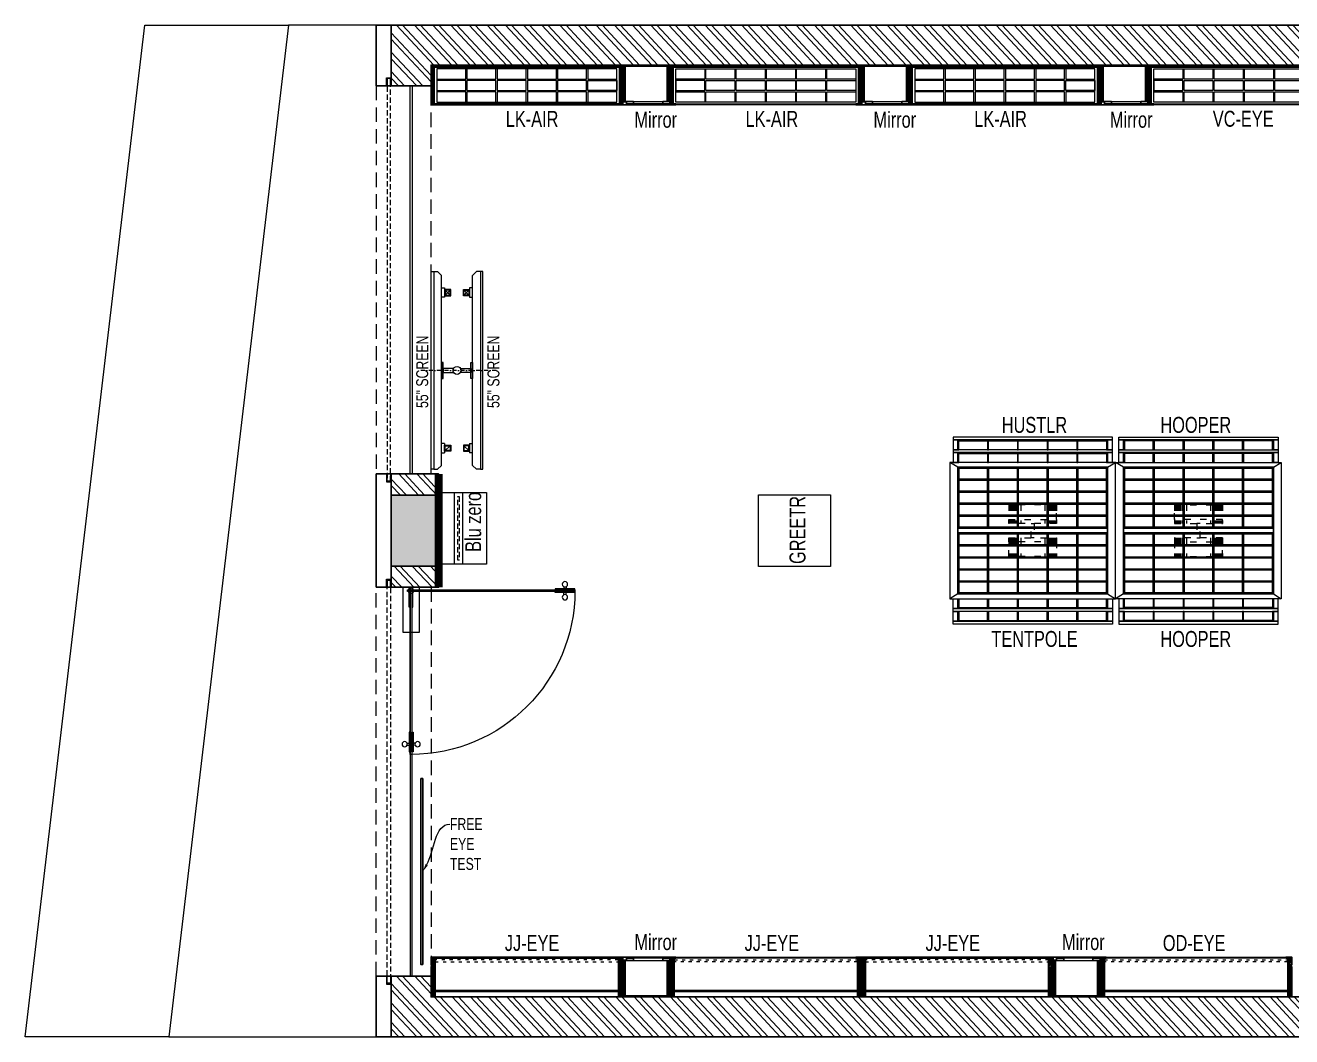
# Model space of a CAD drawing. Header units: feet. Extents: x 2939402 to 2960799, y -5728697 to -5722347.
# Drawn here: x 2939402 to 2947349, y -5728697 to -5722347 of the extents above; entities that cross this region are included whole.
import ezdxf
from ezdxf import colors
from ezdxf.entities.mleader import LeaderData, LeaderLine
from ezdxf.math import Vec2, Vec3

# ---------------------------------------------------------------- set-up
doc = ezdxf.new("R2010")
doc.units = ezdxf.units.FT
doc.header["$LTSCALE"] = 33
doc.header["$MEASUREMENT"] = 0
for name, pattern in [('a_p6_plan_L18$0$HIDDEN', [0.375, 0.25, -0.125]), ('ACAD_ISO03W100', [30, 12, -18]), ('D10_DASHED', [0.75, 0.5, -0.25]), ('DASHDOT2', [0.5, 0.25, -0.125, 0, -0.125]), ('HIDDENX2', [0.75, 0.5, -0.25])]:
    doc.linetypes.add(name, pattern=pattern)
for name, color, linetype, lineweight in [('A-Glazing', 4, 'Continuous', 20), ('A-shutter', 8, 'Continuous', 18), ('Glazing', 141, 'Continuous', 15), ('LENS-DIM', 252, 'Continuous', 5), ('LENS-FURNITURE', 13, 'Continuous', 9), ('LENS-TEXT', 31, 'Continuous', 5), ('LENS_DIMENSION', 193, 'Continuous', 0), ('LENS_TEXT', 31, 'Continuous', 5), ('LK-EQPMT', 3, 'Continuous', 18), ('LK-FF&E FLOOR', 1, 'Continuous', 9), ('LK-FF&E WALL', 1, 'Continuous', 9), ('LK-IT', 3, 'Continuous', 18), ('LK-MIRROR', 133, 'Continuous', 13), ('LN-ELEVATION-1', 81, 'Continuous', 25), ('LN-ELEVATION-2', 103, 'Continuous', 20), ('LN-ELEVATION-3', 125, 'Continuous', 18), ('LN-ELEVATION-4', 145, 'Continuous', 13), ('LN-ELEVATION-5', 167, 'Continuous', 5), ('LN-HATCH', 251, 'Continuous', 0), ('PLANO-TXT', 252, 'Continuous', 5), ('rolling shutter', 1, 'Continuous', 5), ('Steps', 4, 'Continuous', 9)]:
    doc.layers.add(name, color=color, linetype=linetype, lineweight=lineweight)
for name, color, linetype in [('A-WALL', 1, 'Continuous'), ('beam', 5, 'Continuous'), ('column', 10, 'Continuous'), ('EL4', 73, 'Continuous')]:
    doc.layers.add(name, color=color, linetype=linetype)
doc.styles.add('LK TXT', font='GILC____.TTF', dxfattribs={"height": 100})
doc.styles.get("Standard").update_dxf_attribs({"font": 'GILC____.TTF'})
pattern_1 = [(45, (7858054.0837, 3504049.203), (-4.4901280605, 4.4901280605), [])]

# ---------------------------------------------------------------- blocks, each defined once
blk = doc.blocks.new('A$C5c4ce32e')
at = {"layer": 'LN-ELEVATION-2'}
blk.add_lwpolyline([(0, 450), (450, 450), (450, 0), (0, 0)], close=True, dxfattribs=at)
at = {"layer": 'PLANO-TXT', "linetype": 'Continuous', "ltscale": 3, "insert": (244.7, 228.9, -23744), "char_height": 100, "width": 149.547, "attachment_point": 5, "rotation": 90, "style": 'LK TXT'}
blk.add_mtext('GREETR', dxfattribs=at)
blk = doc.blocks.new('*U40')
at = {"layer": 'A-shutter', "color": 5, "ltscale": 10}
for points in [[(41039715, -1561539.2), (41039715, -1561544.2), (41039670, -1561544.2), (41039670, -1561564.2), (41039715, -1561564.2), (41039715, -1561569.2), (41039665, -1561569.2), (41039665, -1561539.2)], [(41042157, -1561539.2), (41042157, -1561544.2), (41042202, -1561544.2), (41042202, -1561564.2), (41042157, -1561564.2), (41042157, -1561569.2), (41042207, -1561569.2), (41042207, -1561539.2)]]:
    blk.add_lwpolyline(points, close=True, dxfattribs=at)
at = {"layer": 'A-shutter', "color": 5, "linetype": 'HIDDENX2', "ltscale": 2}
blk.add_lwpolyline([(41039670, -1561544.2), (41039670, -1561564.2), (41042202, -1561564.2), (41042202, -1561544.2)], close=True, dxfattribs=at)
blk = doc.blocks.new('*U41')
at = {"layer": 'A-shutter', "color": 5, "ltscale": 10}
for points in [[(41039720, -1561539.2), (41039720, -1561544.2), (41039675, -1561544.2), (41039675, -1561564.2), (41039720, -1561564.2), (41039720, -1561569.2), (41039670, -1561569.2), (41039670, -1561539.2)], [(41042157, -1561539.2), (41042157, -1561544.2), (41042202, -1561544.2), (41042202, -1561564.2), (41042157, -1561564.2), (41042157, -1561569.2), (41042207, -1561569.2), (41042207, -1561539.2)]]:
    blk.add_lwpolyline(points, close=True, dxfattribs=at)
at = {"layer": 'A-shutter', "color": 5, "linetype": 'HIDDENX2', "ltscale": 2}
blk.add_lwpolyline([(41039675, -1561544.2), (41039675, -1561564.2), (41042202, -1561564.2), (41042202, -1561544.2)], close=True, dxfattribs=at)
blk = doc.blocks.new('A$Ca3f29414')
at = {"layer": 'column'}
h = blk.add_hatch(color=8, dxfattribs=at)
h.dxf.hatch_style = 1
h.paths.add_polyline_path([(-5005, 3400), (-5302, 3400), (-5302, 2955), (-5005, 2955)])
h.paths.add_polyline_path([(-7498, 3400), (-7795, 3400), (-7795, 2955), (-7498, 2955)])
h.paths.add_polyline_path([(-9718, 3400), (-10015, 3400), (-10015, 2955), (-9718, 2955)])
h.paths.add_polyline_path([(-16553, 3400), (-16850, 3400), (-16850, 2955), (-16553, 2955)])
at = {"layer": 'LN-HATCH'}
h = blk.add_hatch(dxfattribs=at)
h.set_pattern_fill('ANSI32', color=256, scale=222, angle=88.11)
h.paths.add_polyline_path([(-250, 250), (-250, 3400), (200, 3400), (200, 5350), (450, 5350), (450, 3150), (0, 3150), (0, 0), (-16850, 0), (-16850, 380), (-16600, 380), (-16600, 250), (-7600, 250), (-7600, 2955), (-7498, 2955), (-7498, 3400), (-7600, 3400), (-7600, 4400), (-5200, 4400), (-5200, 3400), (-5302, 3400), (-5302, 2955), (-5200, 2955), (-5200, 250)])
h.paths.add_polyline_path([(-5450, 250), (-7350, 250), (-7350, 4150), (-5450, 4150)], flags=16)
h.paths.add_polyline_path([(-16850, 3400), (-16553, 3400), (-16553, 3533), (-16850, 3533)], flags=17)
h.paths.add_polyline_path([(-16850, 2822), (-16553, 2822), (-16553, 2955), (-16850, 2955)], flags=17)
h.paths.add_polyline_path([(-16600, 5970), (-16600, 6100), (450, 6100), (450, 6350), (-16850, 6350), (-16850, 5970)])
blk.add_line((-18246.7, 0), (-19146.7, 0))
at = {"layer": 'A-WALL'}
for points in [[(-16600, 5970), (-16600, 6100), (450, 6100), (450, 6350), (-16850, 6350), (-16850, 5970)], [(-250, 250), (-250, 3400), (200, 3400), (200, 5350), (450, 5350), (450, 3150), (0, 3150), (0, 0), (-16850, 0), (-16850, 380), (-16600, 380), (-16600, 250), (-7600, 250), (-7600, 2955), (-7498, 2955), (-7498, 3400), (-7600, 3400), (-7600, 4400), (-5200, 4400), (-5200, 3400), (-5302, 3400), (-5302, 2955), (-5200, 2955), (-5200, 250)], [(-16850, 3400), (-16553, 3400), (-16553, 3533), (-16850, 3533)], [(-16850, 2822), (-16553, 2822), (-16553, 2955), (-16850, 2955)]]:
    blk.add_lwpolyline(points, close=True, dxfattribs=at)
at = {"layer": 'beam', "linetype": 'a_p6_plan_L18$0$HIDDEN', "lineweight": 5, "ltscale": 11}
for points in [[(-16600, 5970), (-16945, 5970), (-16945, 3533), (-16600, 3533)], [(-16600, 380), (-16945, 380), (-16945, 2822), (-16600, 2822)]]:
    blk.add_lwpolyline(points, close=True, dxfattribs=at)
at = {"layer": 'column'}
blk.add_lwpolyline([(-16553, 3400), (-16850, 3400), (-16850, 2955), (-16553, 2955)], close=True, dxfattribs=at)
at = {"layer": 'EL4'}
for points in [[(-16945, 5970), (-16850, 5970), (-16850, 6350), (-16945, 6350)], [(-16945, 2822), (-16850, 2822), (-16850, 3533), (-16945, 3533)], [(-16946, 380), (-16850, 380), (-16850, 0), (-16946, 0)]]:
    blk.add_lwpolyline(points, close=True, dxfattribs=at)
at = {"layer": 'Steps'}
for p, q in [((-19146.7, 0), (-18396, 6350)), ((-18396, 6350), (-17496, 6350)), ((-17496, 6350), (-18246, 0)), ((-16946, 6350), (-17496, 6350)), ((-18246, 0), (-16946, 0))]:
    blk.add_line(p, q, dxfattribs=at)
at = {"layer": 'rolling shutter', "color": 2, "rotation": 270}
blk.add_blockref('*U41', (1544689.2, 41045690), dxfattribs=at)
at = {"layer": 'rolling shutter', "color": 2, "xscale": -1, "rotation": 270}
blk.add_blockref('*U40', (1544689.2, -41039335), dxfattribs=at)
blk = doc.blocks.new('Entrance Door')
at = {"layer": 'Glazing', "ltscale": 111}
blk.add_hatch(color=256, dxfattribs=at).paths.add_polyline_path([(18, -34.8), (18, -1235), (30, -1235), (30, -34.8)])
at = {"layer": 'Glazing'}
for p, q in [((30, -54.2), (18, -66.2)), ((1117.8, -31.3), (1117.8, -54.3)), ((1117.8, -89.2), (1117.8, -66.3)), ((1132.8, -31.3), (1132.8, -54.3)), ((1132.8, -89.2), (1132.8, -66.3))]:
    blk.add_line(p, q, dxfattribs=at)
at = {"layer": 'Glazing', "ltscale": 44}
for p, q in [((-4.9, -1156.3), (18, -1156.3)), ((-4.9, -1171.3), (18, -1171.3)), ((52.9, -1156.3), (30, -1156.3)), ((52.9, -1171.3), (30, -1171.3))]:
    blk.add_line(p, q, dxfattribs=at)
at = {"layer": 'Glazing'}
for points in [[(320, -120.5), (0, -120.5), (0, 0), (320, 0)], [(0, -54.2), (142.5, -54.2), (142.5, -46.8), (0, -46.8)], [(0, -66.2), (142.5, -66.2), (142.5, -73.7), (0, -73.7)], [(1180.8, -54.3), (1038.3, -54.3), (1038.3, -46.8), (1180.8, -46.8)], [(1180.8, -66.3), (1038.3, -66.3), (1038.3, -73.8), (1180.8, -73.8)]]:
    blk.add_lwpolyline(points, close=True, dxfattribs=at)
at = {"layer": 'Glazing', "ltscale": 222}
blk.add_lwpolyline([(-1.5, -66.2), (1198.8, -66.2), (1198.8, -54.2), (-1.5, -54.2)], close=True, dxfattribs=at)
at = {"layer": 'Glazing', "ltscale": 111}
blk.add_lwpolyline([(18, -34.8), (18, -1235), (30, -1235), (30, -34.8)], close=True, dxfattribs=at)
at = {"layer": 'Glazing', "ltscale": 44}
for points in [[(18, -1092.5), (18, -1235), (10.5, -1235), (10.5, -1092.5)], [(30, -1092.5), (30, -1235), (37.5, -1235), (37.5, -1092.5)]]:
    blk.add_lwpolyline(points, close=True, dxfattribs=at)
at = {"layer": 'Glazing'}
for centre, radius in [((1125.3, -13.9), 19), ((24, -58.7), 19.8), ((1125.3, -106.6), 19)]:
    blk.add_circle(centre, radius, dxfattribs=at)
at = {"layer": 'Glazing', "ltscale": 44}
for centre in [(-22.4, -1163.8), (70.4, -1163.8)]:
    blk.add_circle(centre, 19, dxfattribs=at)
at = {"layer": 'Glazing', "ltscale": 222}
blk.add_arc((24, -60.2), 1174.8, 270, 359.99955, dxfattribs=at)
blk = doc.blocks.new('MIRROR')
at = {"layer": 'LN-HATCH', "ltscale": 0.5}
h = blk.add_hatch(dxfattribs=at)
h.set_pattern_fill('ANSI31', color=256, scale=2)
h.set_pattern_definition([(45, (4060433.7416, 1708720.787), (-4.4901280605, 4.4901280605), [])])
h.paths.add_polyline_path([(212.9, 101.3), (230.9, 101.3), (230.9, -127.7), (212.9, -127.7)])
h.paths.add_polyline_path([(230.9, 95.3), (494.9, 95.3), (494.9, 101.3), (230.9, 101.3)])
h.paths.add_polyline_path([(512.9, 101.3), (494.9, 101.3), (494.9, -127.7), (512.9, -127.7)])
at = {"layer": 'Defpoints'}
blk.add_lwpolyline([(512.9, 101.3), (212.9, 101.3), (212.9, -148.7), (512.9, -148.7)], close=True, dxfattribs=at)
at = {"layer": 'LN-ELEVATION-1'}
for points in [[(212.9, 101.3), (230.9, 101.3), (230.9, -127.7), (212.9, -127.7)], [(230.9, 95.3), (494.9, 95.3), (494.9, 101.3), (230.9, 101.3)], [(512.9, 101.3), (494.9, 101.3), (494.9, -127.7), (512.9, -127.7)], [(259.9, -141.7), (259.9, -127.7), (214.9, -127.7), (214.9, -148.7), (223.9, -148.7), (223.9, -147.2), (216.4, -147.2), (216.4, -141.7)], [(442.9, -141.7), (442.9, -127.7), (487.9, -127.7), (487.9, -148.7), (478.9, -148.7), (478.9, -147.2), (486.4, -147.2), (486.4, -141.7)], [(504.9, -148.7), (504.9, -147.2), (509.4, -147.2), (509.4, -129.2), (487.9, -129.2), (487.9, -127.7), (510.9, -127.7), (510.9, -148.7)]]:
    blk.add_lwpolyline(points, close=True, dxfattribs=at)
at = {"layer": 'LN-ELEVATION-2', "color": 4, "lineweight": 0}
blk.add_lwpolyline([(216.4, -141.7), (486.4, -141.7), (486.4, -147.2), (216.4, -147.2)], close=True, dxfattribs=at)
at = {"layer": 'LN-ELEVATION-2'}
blk.add_lwpolyline([(259.9, -141.7), (442.9, -141.7), (442.9, -127.7), (259.9, -127.7)], close=True, dxfattribs=at)
at = {"layer": 'LN-ELEVATION-4', "ltscale": 0.5}
blk.add_line((478.9, -148.7), (223.9, -148.7), dxfattribs=at)
blk = doc.blocks.new('JJ SH 1200')
at = {"layer": 'LN-HATCH', "ltscale": 0.5}
h = blk.add_hatch(dxfattribs=at)
h.set_pattern_fill('ANSI31', color=256, scale=2)
h.set_pattern_definition([(45, (4097187.331, 1708800.267), (-4.4901280605, 4.4901280605), [])])
h.paths.add_polyline_path([(792.1, 220), (792.1, 30), (786.1, 30), (786.1, 20), (792.1, 20), (792.1, -24), (767.1, -24), (767.1, 220)])
h.paths.add_polyline_path([(-382.9, 180), (767.1, 180), (767.1, 186), (-382.9, 186)])
h.paths.add_polyline_path([(757.1, -24), (757.1, -30), (792.1, -30), (792.1, -24)])
h.paths.add_polyline_path([(-407.9, 220), (-407.9, 30), (-401.9, 30), (-401.9, 20), (-407.9, 20), (-407.9, -24), (-382.9, -24), (-382.9, 220)])
h.paths.add_polyline_path([(-372.9, -24), (-372.9, -30), (-407.9, -30), (-407.9, -24)])
at = {"layer": 'LN-ELEVATION-1', "ltscale": 0.5}
for points in [[(-407.9, 220), (-407.9, 30), (-401.9, 30), (-401.9, 20), (-407.9, 20), (-407.9, -24), (-382.9, -24), (-382.9, 220)], [(-382.9, 180), (767.1, 180), (767.1, 186), (-382.9, 186)], [(792.1, 220), (792.1, 30), (786.1, 30), (786.1, 20), (792.1, 20), (792.1, -24), (767.1, -24), (767.1, 220)], [(-372.9, -24), (-372.9, -30), (-407.9, -30), (-407.9, -24)], [(757.1, -24), (757.1, -30), (792.1, -30), (792.1, -24)]]:
    blk.add_lwpolyline(points, close=True, dxfattribs=at)
at = {"layer": 'LN-ELEVATION-3', "ltscale": 0.5}
for p, q in [((767.1, 220), (-382.9, 220)), ((757.1, -24), (-372.9, -24)), ((-372.9, -30), (757.1, -30))]:
    blk.add_line(p, q, dxfattribs=at)
at = {"layer": 'LN-ELEVATION-4', "linetype": 'ACAD_ISO03W100', "ltscale": 0.05}
blk.add_lwpolyline([(767.1, 0), (-382.9, 0), (-382.9, -12), (767.1, -12)], close=True, dxfattribs=at)
blk = doc.blocks.new('ffgd')
at = {"layer": 'LN-ELEVATION-4', "linetype": 'ACAD_ISO03W100', "ltscale": 0.1}
blk.add_lwpolyline([(0, 47.3), (0, -41.5), (-20, -41.5), (-20, 47.3)], close=True, dxfattribs=at)
at = {"layer": 'LN-ELEVATION-5', "linetype": 'ACAD_ISO03W100', "ltscale": 0.1}
for p, q in [((-159.9, 165.7), (-159.9, 47.3)), ((-159.7, 165.7), (-159.7, 47.3)), ((-159.4, 165.7), (-159.4, 47.3)), ((-159, 165.7), (-159, 47.3)), ((-158.5, 165.7), (-158.5, 47.3)), ((-157.9, 165.7), (-157.9, 47.3)), ((-157.1, 165.7), (-157.1, 47.3)), ((-156.1, 165.7), (-156.1, 47.3)), ((-154.1, 165.7), (-154.1, 47.3)), ((-151.1, 165.7), (-151.1, 47.3)), ((-146.1, 165.7), (-146.1, 47.3)), ((-141.1, 165.7), (-141.1, 47.3)), ((-135.1, 165.7), (-135.1, 47.3)), ((-128.1, 165.7), (-128.1, 47.3)), ((-120.1, 165.7), (-120.1, 47.3)), ((-111.1, 165.7), (-111.1, 47.3)), ((-102.1, 165.7), (-102.1, 47.3)), ((-85, 165.7), (-85, 47.3)), ((65, 165.7), (65, 47.3)), ((82.1, 165.7), (82.1, 47.3)), ((91.1, 165.7), (91.1, 47.3)), ((100.1, 165.7), (100.1, 47.3)), ((108.1, 165.7), (108.1, 47.3)), ((115.1, 165.7), (115.1, 47.3)), ((121.1, 165.7), (121.1, 47.3)), ((126.1, 165.7), (126.1, 47.3)), ((131.1, 165.7), (131.1, 47.3)), ((134.1, 165.7), (134.1, 47.3)), ((136.1, 165.7), (136.1, 47.3)), ((137.1, 165.7), (137.1, 47.3)), ((137.9, 165.7), (137.9, 47.3)), ((138.5, 165.7), (138.5, 47.3)), ((139, 165.7), (139, 47.3)), ((139.4, 165.7), (139.4, 47.3)), ((139.7, 165.7), (139.7, 47.3)), ((139.9, 165.7), (139.9, 47.3)), ((-159.9, -41.5), (-159.9, -159.9)), ((-159.7, -41.5), (-159.7, -159.9)), ((-159.4, -41.5), (-159.4, -159.9)), ((-159, -41.5), (-159, -159.9)), ((-158.5, -41.5), (-158.5, -159.9)), ((-157.9, -41.5), (-157.9, -159.9)), ((-157.1, -41.5), (-157.1, -159.9)), ((-156.1, -41.5), (-156.1, -159.9)), ((-154.1, -41.5), (-154.1, -159.9)), ((-151.1, -41.5), (-151.1, -159.9)), ((-146.1, -41.5), (-146.1, -159.9)), ((-141.1, -41.5), (-141.1, -159.9)), ((-135.1, -41.5), (-135.1, -159.9)), ((-128.1, -41.5), (-128.1, -159.9)), ((-120.1, -41.5), (-120.1, -159.9)), ((-111.1, -41.5), (-111.1, -159.9)), ((-102.1, -41.5), (-102.1, -159.9)), ((-85, -41.5), (-85, -159.9)), ((65, -41.5), (65, -159.9)), ((82.1, -41.5), (82.1, -159.9)), ((91.1, -41.5), (91.1, -159.9)), ((100.1, -41.5), (100.1, -159.9)), ((108.1, -41.5), (108.1, -159.9)), ((115.1, -41.5), (115.1, -159.9)), ((121.1, -41.5), (121.1, -159.9)), ((126.1, -41.5), (126.1, -159.9)), ((131.1, -41.5), (131.1, -159.9)), ((134.1, -41.5), (134.1, -159.9)), ((136.1, -41.5), (136.1, -159.9)), ((137.1, -41.5), (137.1, -159.9)), ((137.9, -41.5), (137.9, -159.9)), ((138.5, -41.5), (138.5, -159.9)), ((139, -41.5), (139, -159.9)), ((139.4, -41.5), (139.4, -159.9)), ((139.7, -41.5), (139.7, -159.9)), ((139.9, -41.5), (139.9, -159.9))]:
    blk.add_line(p, q, dxfattribs=at)
for points in [[(140, 73), (140, 165.7), (-160, 165.7), (-160, 73)], [(140, -67.1), (140, -159.9), (-160, -159.9), (-160, -67.1)]]:
    blk.add_lwpolyline(points, dxfattribs=at)
for points in [[(140, 73), (140, 47.3), (-160, 47.3), (-160, 73)], [(140, -41.5), (140, -67.1), (-160, -67.1), (-160, -41.5)]]:
    blk.add_lwpolyline(points, close=True, dxfattribs=at)
blk = doc.blocks.new('EURO 1040 x 1175')
at = {"layer": 'LN-ELEVATION-1'}
for points in [[(-470, -327.4), (470, -327.4), (470, 467.6), (-470, 467.6)], [(-470, 85.1), (470, 85.1), (470, 467.6), (-470, 467.6)], [(-283.2, 85.1), (-277.2, 85.1), (-277.2, 467.6), (-283.2, 467.6)], [(-96.4, 85.1), (-90.4, 85.1), (-90.4, 467.6), (-96.4, 467.6)], [(90.4, 85.1), (96.4, 85.1), (96.4, 467.6), (90.4, 467.6)], [(277.2, 85.1), (283.2, 85.1), (283.2, 467.6), (277.2, 467.6)], [(-470, 386.6), (-283.2, 386.6), (-283.2, 392.6), (-470, 392.6)], [(-277.2, 386.6), (-96.4, 386.6), (-96.4, 392.6), (-277.2, 392.6)], [(-90.4, 386.6), (90.4, 386.6), (90.4, 392.6), (-90.4, 392.6)], [(96.4, 386.6), (277.2, 386.6), (277.2, 392.6), (96.4, 392.6)], [(283.2, 386.6), (470, 386.6), (470, 392.6), (283.2, 392.6)], [(-470, 311.2), (-283.2, 311.2), (-283.2, 317.2), (-470, 317.2)], [(-470, 235.8), (-283.2, 235.8), (-283.2, 241.8), (-470, 241.8)], [(-277.2, 311.2), (-96.4, 311.2), (-96.4, 317.2), (-277.2, 317.2)], [(-277.2, 235.8), (-96.4, 235.8), (-96.4, 241.8), (-277.2, 241.8)], [(-90.4, 311.2), (90.4, 311.2), (90.4, 317.2), (-90.4, 317.2)], [(-90.4, 235.8), (90.4, 235.8), (90.4, 241.8), (-90.4, 241.8)], [(96.4, 311.2), (277.2, 311.2), (277.2, 317.2), (96.4, 317.2)], [(96.4, 235.8), (277.2, 235.8), (277.2, 241.8), (96.4, 241.8)], [(283.2, 311.2), (470, 311.2), (470, 317.2), (283.2, 317.2)], [(283.2, 235.8), (470, 235.8), (470, 241.8), (283.2, 241.8)], [(-470, 160.4), (-283.2, 160.4), (-283.2, 166.4), (-470, 166.4)], [(-277.2, 160.4), (-96.4, 160.4), (-96.4, 166.4), (-277.2, 166.4)], [(-90.4, 160.4), (90.4, 160.4), (90.4, 166.4), (-90.4, 166.4)], [(96.4, 160.4), (277.2, 160.4), (277.2, 166.4), (96.4, 166.4)], [(283.2, 160.4), (470, 160.4), (470, 166.4), (283.2, 166.4)], [(-470, 85.1), (470, 85.1), (470, 55.1), (-470, 55.1)], [(-470, 55.1), (470, 55.1), (470, -327.4), (-470, -327.4)], [(-283.2, 55.1), (-277.2, 55.1), (-277.2, -327.4), (-283.2, -327.4)], [(-96.4, 55.1), (-90.4, 55.1), (-90.4, -327.4), (-96.4, -327.4)], [(90.4, 55.1), (96.4, 55.1), (96.4, -327.4), (90.4, -327.4)], [(277.2, 55.1), (283.2, 55.1), (283.2, -327.4), (277.2, -327.4)], [(-470, -20.3), (-283.2, -20.3), (-283.2, -26.3), (-470, -26.3)], [(-277.2, -20.3), (-96.4, -20.3), (-96.4, -26.3), (-277.2, -26.3)], [(-90.4, -20.3), (90.4, -20.3), (90.4, -26.3), (-90.4, -26.3)], [(96.4, -20.3), (277.2, -20.3), (277.2, -26.3), (96.4, -26.3)], [(283.2, -20.3), (470, -20.3), (470, -26.3), (283.2, -26.3)], [(-470, -95.7), (-283.2, -95.7), (-283.2, -101.7), (-470, -101.7)], [(-277.2, -95.7), (-96.4, -95.7), (-96.4, -101.7), (-277.2, -101.7)], [(-90.4, -95.7), (90.4, -95.7), (90.4, -101.7), (-90.4, -101.7)], [(96.4, -95.7), (277.2, -95.7), (277.2, -101.7), (96.4, -101.7)], [(283.2, -95.7), (470, -95.7), (470, -101.7), (283.2, -101.7)], [(-470, -171.1), (-283.2, -171.1), (-283.2, -177.1), (-470, -177.1)], [(-277.2, -171.1), (-96.4, -171.1), (-96.4, -177.1), (-277.2, -177.1)], [(-90.4, -171.1), (90.4, -171.1), (90.4, -177.1), (-90.4, -177.1)], [(96.4, -171.1), (277.2, -171.1), (277.2, -177.1), (96.4, -177.1)], [(283.2, -171.1), (470, -171.1), (470, -177.1), (283.2, -177.1)], [(-470, -246.4), (-283.2, -246.4), (-283.2, -252.4), (-470, -252.4)], [(-277.2, -246.4), (-96.4, -246.4), (-96.4, -252.4), (-277.2, -252.4)], [(-90.4, -246.4), (90.4, -246.4), (90.4, -252.4), (-90.4, -252.4)], [(96.4, -246.4), (277.2, -246.4), (277.2, -252.4), (96.4, -252.4)], [(283.2, -246.4), (470, -246.4), (470, -252.4), (283.2, -252.4)]]:
    blk.add_lwpolyline(points, close=True, dxfattribs=at)
for points in [[(-283.2, 461.6), (-464, 461.6), (-464, 317.2)], [(-96.4, 461.6), (-277.2, 461.6)], [(90.4, 461.6), (-90.4, 461.6)], [(277.2, 461.6), (96.4, 461.6)], [(464, 317.2), (464, 461.6), (283.2, 461.6)], [(-464, 311.2), (-464, 241.8)], [(464, 241.8), (464, 311.2)], [(-464, 235.8), (-464, 166.4)], [(-464, 160.4), (-464, 91.1), (-283.2, 91.1)], [(283.2, 91.1), (464, 91.1), (464, 160.4)], [(464, 166.4), (464, 235.8)], [(-277.2, 91.1), (-96.4, 91.1)], [(-90.4, 91.1), (90.4, 91.1)], [(96.4, 91.1), (277.2, 91.1)], [(-464, -20.3), (-464, 49.1), (-283.2, 49.1)], [(-277.2, 49.1), (-96.4, 49.1)], [(-90.4, 49.1), (90.4, 49.1)], [(96.4, 49.1), (277.2, 49.1)], [(283.2, 49.1), (464, 49.1), (464, -20.3)], [(-464, -95.7), (-464, -26.3)], [(464, -26.3), (464, -95.7)], [(-464, -171.1), (-464, -101.7)], [(464, -101.7), (464, -171.1)], [(-283.2, -321.4), (-464, -321.4), (-464, -177.1)], [(464, -177.1), (464, -321.4), (283.2, -321.4)], [(-96.4, -321.4), (-277.2, -321.4)], [(90.4, -321.4), (-90.4, -321.4)], [(277.2, -321.4), (96.4, -321.4)]]:
    blk.add_lwpolyline(points, dxfattribs=at)
at = {"layer": 'LN-ELEVATION-2'}
blk.add_lwpolyline([(-520, -357.4), (520, -357.4), (520, 497.6), (-520, 497.6)], close=True, dxfattribs=at)
for points in [[(-470, 467.6), (-520, 497.6)], [(470, 467.6), (520, 497.6)], [(-470, -327.4), (-520, -357.4)], [(470, -327.4), (520, -357.4)]]:
    blk.add_lwpolyline(points, dxfattribs=at)
at = {"layer": 'LN-ELEVATION-3'}
for points in [[(-500, 559.6), (500, 559.6), (500, 577.6), (-500, 577.6)], [(-500, 497.6), (-470, 497.6), (-470, 559.6), (-500, 559.6)], [(470, 497.6), (500, 497.6), (500, 559.6), (470, 559.6)], [(-500, -357.4), (-470, -357.4), (-470, -419.4), (-500, -419.4)], [(470, -357.4), (500, -357.4), (500, -419.4), (470, -419.4)], [(-500, -419.4), (500, -419.4), (500, -437.4), (-500, -437.4)]]:
    blk.add_lwpolyline(points, close=True, dxfattribs=at)
at = {"layer": 'LN-ELEVATION-4'}
for points in [[(-500, 639.6), (500, 639.6), (500, 657.6), (-500, 657.6)], [(-500, 577.6), (-470, 577.6), (-470, 639.6), (-500, 639.6)], [(470, 577.6), (500, 577.6), (500, 639.6), (470, 639.6)], [(-470, 497.6), (-464, 497.6), (-464, 559.6), (-470, 559.6)], [(-464, 553.6), (-283.2, 553.6), (-283.2, 559.6), (-464, 559.6)], [(-283.2, 497.6), (-277.2, 497.6), (-277.2, 559.6), (-283.2, 559.6)], [(-277.2, 553.6), (-96.4, 553.6), (-96.4, 559.6), (-277.2, 559.6)], [(-96.4, 497.6), (-90.4, 497.6), (-90.4, 559.6), (-96.4, 559.6)], [(-90.4, 553.6), (90.4, 553.6), (90.4, 559.6), (-90.4, 559.6)], [(90.4, 497.6), (96.4, 497.6), (96.4, 559.6), (90.4, 559.6)], [(96.4, 553.6), (277.2, 553.6), (277.2, 559.6), (96.4, 559.6)], [(277.2, 497.6), (283.2, 497.6), (283.2, 559.6), (277.2, 559.6)], [(283.2, 553.6), (464, 553.6), (464, 559.6), (283.2, 559.6)], [(464, 497.6), (470, 497.6), (470, 559.6), (464, 559.6)], [(-470, -357.4), (-464, -357.4), (-464, -419.4), (-470, -419.4)], [(-283.2, -357.4), (-277.2, -357.4), (-277.2, -419.4), (-283.2, -419.4)], [(-96.4, -357.4), (-90.4, -357.4), (-90.4, -419.4), (-96.4, -419.4)], [(90.4, -357.4), (96.4, -357.4), (96.4, -419.4), (90.4, -419.4)], [(277.2, -357.4), (283.2, -357.4), (283.2, -419.4), (277.2, -419.4)], [(464, -357.4), (470, -357.4), (470, -419.4), (464, -419.4)], [(-500, -437.4), (-470, -437.4), (-470, -499.4), (-500, -499.4)], [(-464, -413.4), (-283.2, -413.4), (-283.2, -419.4), (-464, -419.4)], [(-277.2, -413.4), (-96.4, -413.4), (-96.4, -419.4), (-277.2, -419.4)], [(-90.4, -413.4), (90.4, -413.4), (90.4, -419.4), (-90.4, -419.4)], [(96.4, -413.4), (277.2, -413.4), (277.2, -419.4), (96.4, -419.4)], [(283.2, -413.4), (464, -413.4), (464, -419.4), (283.2, -419.4)], [(470, -437.4), (500, -437.4), (500, -499.4), (470, -499.4)], [(-500, -499.4), (500, -499.4), (500, -517.4), (-500, -517.4)]]:
    blk.add_lwpolyline(points, close=True, dxfattribs=at)
at = {"layer": 'LN-ELEVATION-5'}
for points in [[(-470, 577.6), (-464, 577.6), (-464, 639.6), (-470, 639.6)], [(-464, 633.6), (-283.2, 633.6), (-283.2, 639.6), (-464, 639.6)], [(-283.2, 577.6), (-277.2, 577.6), (-277.2, 639.6), (-283.2, 639.6)], [(-277.2, 633.6), (-96.4, 633.6), (-96.4, 639.6), (-277.2, 639.6)], [(-96.4, 577.6), (-90.4, 577.6), (-90.4, 639.6), (-96.4, 639.6)], [(-90.4, 633.6), (90.4, 633.6), (90.4, 639.6), (-90.4, 639.6)], [(90.4, 577.6), (96.4, 577.6), (96.4, 639.6), (90.4, 639.6)], [(96.4, 633.6), (277.2, 633.6), (277.2, 639.6), (96.4, 639.6)], [(277.2, 577.6), (283.2, 577.6), (283.2, 639.6), (277.2, 639.6)], [(283.2, 633.6), (464, 633.6), (464, 639.6), (283.2, 639.6)], [(464, 577.6), (470, 577.6), (470, 639.6), (464, 639.6)], [(-470, -437.4), (-464, -437.4), (-464, -499.4), (-470, -499.4)], [(-283.2, -437.4), (-277.2, -437.4), (-277.2, -499.4), (-283.2, -499.4)], [(-96.4, -437.4), (-90.4, -437.4), (-90.4, -499.4), (-96.4, -499.4)], [(90.4, -437.4), (96.4, -437.4), (96.4, -499.4), (90.4, -499.4)], [(277.2, -437.4), (283.2, -437.4), (283.2, -499.4), (277.2, -499.4)], [(464, -437.4), (470, -437.4), (470, -499.4), (464, -499.4)], [(-464, -493.4), (-283.2, -493.4), (-283.2, -499.4), (-464, -499.4)], [(-277.2, -493.4), (-96.4, -493.4), (-96.4, -499.4), (-277.2, -499.4)], [(-90.4, -493.4), (90.4, -493.4), (90.4, -499.4), (-90.4, -499.4)], [(96.4, -493.4), (277.2, -493.4), (277.2, -499.4), (96.4, -499.4)], [(283.2, -493.4), (464, -493.4), (464, -499.4), (283.2, -499.4)]]:
    blk.add_lwpolyline(points, close=True, dxfattribs=at)
at = {"layer": 'LENS-DIM'}
blk.add_blockref('ffgd', (10, 67.1), dxfattribs=at)
blk = doc.blocks.new('55INCH')
at = {"layer": 'LK-EQPMT', "ltscale": 12}
for p, q in [((2111558.8, 1135690.5), (2111583.2, 1135690.5)), ((2111583.2, 1135690.5), (2111607.7, 1135666)), ((2111607.7, 1134473.9), (2111607.7, 1135666)), ((2111607.7, 1135587.9), (2111627.2, 1135587.9)), ((2111627.2, 1135587.9), (2111627.2, 1135529.3)), ((2111627.2, 1135529.3), (2111607.7, 1135529.3)), ((2111627.2, 1134610.6), (2111607.7, 1134610.6)), ((2111607.7, 1134552), (2111627.2, 1134552)), ((2111627.2, 1134610.6), (2111627.2, 1134552)), ((2111583.2, 1134449.5), (2111607.7, 1134473.9)), ((2111558.8, 1134449.5), (2111583.2, 1134449.5))]:
    blk.add_line(p, q, dxfattribs=at)
at = {"layer": 'LK-EQPMT'}
for p, q in [((2111661.6, 1135543.3), (2111631, 1135573.9)), ((2111661.6, 1135573.9), (2111631, 1135543.3)), ((2111661.6, 1134597.1), (2111631, 1134566.5))]:
    blk.add_line(p, q, dxfattribs=at)
at = {"layer": 'LK-EQPMT', "ltscale": 12}
blk.add_lwpolyline([(2111542.6, 1135690.5), (2111558.8, 1135690.5), (2111558.8, 1134449.5), (2111542.6, 1134449.5)], close=True, dxfattribs=at)
at = {"layer": 'LK-EQPMT'}
for points in [[(2111627.2, 1135577.7), (2111627.2, 1135539.5), (2111665.4, 1135539.5), (2111665.4, 1135577.7)], [(2111631, 1135573.9), (2111631, 1135543.3), (2111661.6, 1135543.3), (2111661.6, 1135573.9)], [(2111627.2, 1134562.7), (2111627.2, 1134600.9), (2111665.4, 1134600.9), (2111665.4, 1134562.7)], [(2111631, 1134566.5), (2111631, 1134597.1), (2111661.6, 1134597.1), (2111661.6, 1134566.5)]]:
    blk.add_lwpolyline(points, close=True, dxfattribs=at)
blk = doc.blocks.new('VC HD 1200')
at = {"layer": 'LN-HATCH', "ltscale": 0.5}
h = blk.add_hatch(dxfattribs=at)
h.set_pattern_fill('ANSI31', color=256, scale=2)
h.set_pattern_definition([(45, (3760859.753, 1795248.936), (-4.490128061, 4.490128061), [])])
h.paths.add_polyline_path([(-1200, 250), (-1200, 60), (-1194, 60), (-1194, 50), (-1200, 50), (-1200, 6), (-1182, 6), (-1182, 250)])
h = blk.add_hatch(dxfattribs=at)
h.set_pattern_fill('ANSI31', color=256, scale=2)
h.set_pattern_definition(pattern_1)
h.paths.add_polyline_path([(0, 250), (0, 60), (-6, 60), (-6, 50), (0, 50), (0, 6), (-18, 6), (-18, 250)])
h = blk.add_hatch(dxfattribs=at)
h.set_pattern_fill('ANSI31', color=256, scale=2)
h.set_pattern_definition([(45, (7858047.0837, 3504049.203), (-4.4901280605, 4.4901280605), [])])
h.paths.add_polyline_path([(-1165, 6), (-1165, 0), (-1200, 0), (-1200, 6)])
h = blk.add_hatch(dxfattribs=at)
h.set_pattern_fill('ANSI31', color=256, scale=2)
h.set_pattern_definition(pattern_1)
h.paths.add_polyline_path([(-28, 6), (-28, 0), (0, 0), (0, 6)])
at = {"layer": 'LN-ELEVATION-1', "ltscale": 0.5}
for points in [[(-1200, 250), (-1200, 60), (-1194, 60), (-1194, 50), (-1200, 50), (-1200, 6), (-1182, 6), (-1182, 250)], [(-18, 238), (-1182, 238), (-1182, 244), (-18, 244)], [(0, 250), (0, 60), (-6, 60), (-6, 50), (0, 50), (0, 6), (-18, 6), (-18, 250)], [(-1165, 6), (-1165, 0), (-1200, 0), (-1200, 6)], [(-35, 6), (-35, 0), (0, 0), (0, 6)]]:
    blk.add_lwpolyline(points, close=True, dxfattribs=at)
at = {"layer": 'LN-ELEVATION-3', "ltscale": 0.5}
for p, q in [((-1182, 250), (-18, 250)), ((-1165, 6), (-35, 6)), ((-35, 0), (-1165, 0))]:
    blk.add_line(p, q, dxfattribs=at)
for points in [[(-1165, 226), (-35, 226), (-35, 18), (-1165, 18)], [(-1165, 226), (-983.3, 226), (-983.3, 162), (-1165, 162)], [(-975.3, 226), (-793.7, 226), (-793.7, 162), (-975.3, 162)], [(-785.7, 226), (-604, 226), (-604, 162), (-785.7, 162)], [(-596, 226), (-414.3, 226), (-414.3, 162), (-596, 162)], [(-406.3, 226), (-224.7, 226), (-224.7, 162), (-406.3, 162)], [(-216.7, 226), (-35, 226), (-35, 162), (-216.7, 162)], [(-1165, 90), (-983.3, 90), (-983.3, 154), (-1165, 154)], [(-1165, 82), (-983.3, 82), (-983.3, 18), (-1165, 18)], [(-975.3, 154), (-793.7, 154), (-793.7, 90), (-975.3, 90)], [(-975.3, 82), (-793.7, 82), (-793.7, 18), (-975.3, 18)], [(-785.7, 154), (-604, 154), (-604, 90), (-785.7, 90)], [(-785.7, 82), (-604, 82), (-604, 18), (-785.7, 18)], [(-596, 154), (-414.3, 154), (-414.3, 90), (-596, 90)], [(-596, 82), (-414.3, 82), (-414.3, 18), (-596, 18)], [(-406.3, 154), (-224.7, 154), (-224.7, 90), (-406.3, 90)], [(-406.3, 82), (-224.7, 82), (-224.7, 18), (-406.3, 18)], [(-216.7, 154), (-35, 154), (-35, 90), (-216.7, 90)], [(-216.7, 82), (-35, 82), (-35, 18), (-216.7, 18)]]:
    blk.add_lwpolyline(points, close=True, dxfattribs=at)
blk = doc.blocks.new('BLUE ZERO')
at = {"layer": 'LENS-FURNITURE', "ltscale": 0.5}
for points in [[(86206.7, 120883.4), (86206.7, 120433.4), (85906.7, 120433.4), (85906.7, 120883.4)], [(86106.7, 120883.4), (86106.7, 120433.4), (86056.7, 120433.4), (86056.7, 120883.4)]]:
    blk.add_lwpolyline(points, close=True, dxfattribs=at)
at = {"layer": 'LENS-FURNITURE', "linetype": 'D10_DASHED', "ltscale": 2}
blk.add_lwpolyline([(86085.7, 120858.4), (86085.7, 120458.4), (86077.7, 120458.4), (86077.7, 120858.4)], close=True, dxfattribs=at)

msp = doc.modelspace()

# ---------------------------------------------------------------- linework, layer by layer
msp.add_lwpolyline([(2941896.6, -5728243.9), (2941896.6, -5727075.9), (2941884.6, -5727075.9), (2941884.6, -5728243.9)], close=True)
at = {"layer": 'A-Glazing'}
for points in [[(2941830, -5722726.6), (2941830, -5725163.6), (2941818, -5725163.6), (2941818, -5722726.6)], [(2941830, -5728316.6), (2941830, -5725874.6), (2941818, -5725874.6), (2941818, -5728316.6)]]:
    msp.add_lwpolyline(points, close=True, dxfattribs=at)
at = {"layer": 'LK-IT', "color": 1, "linetype": 'DASHDOT2', "ltscale": 3}
msp.add_line((2942356, -5724513.6), (2941867, -5724513.6), dxfattribs=at)
at = {"layer": 'LK-IT'}
for points in [[(2942014.1, -5724463.6), (2942014.1, -5724563.6), (2942024.1, -5724563.6), (2942024.1, -5724463.6)], [(2942208.9, -5724463.6), (2942208.9, -5724563.6), (2942198.9, -5724563.6), (2942198.9, -5724463.6)]]:
    msp.add_lwpolyline(points, close=True, dxfattribs=at)
for points in [[(2942089.9, -5724501.1), (2942024.1, -5724501.1), (2942024.1, -5724526.1), (2942089.9, -5724526.1, -0.267949), (2942089.9, -5724501.1, 1)], [(2942133.2, -5724501.1), (2942198.9, -5724501.1), (2942198.9, -5724526.1), (2942133.2, -5724526.1, 0.267949), (2942133.2, -5724501.1, -1)]]:
    msp.add_lwpolyline(points, format="xyb", dxfattribs=at)
at = {"layer": 'LK-IT', "color": 1}
msp.add_circle((2942111.5, -5724513.6), 25, dxfattribs=at)
at = {"layer": 'LK-MIRROR', "linetype": 'ACAD_ISO03W100', "ltscale": 0.05, "const_width": 50}
msp.add_lwpolyline([(2941996, -5725163.6), (2941996, -5725874.6)], dxfattribs=at)

# ---------------------------------------------------------------- block references
at = {"layer": 'A-Glazing', "xscale": -0.8748404702498993, "yscale": 0.8748404702498994, "zscale": 0.8748404702498994, "rotation": 89.99998890923521}
msp.add_blockref('Entrance Door', (2941770.6, -5725875.9), dxfattribs=at)
at = {"layer": 'LENS_DIMENSION'}
for name, p in [('A$Ca3f29414', (2958549, -5728696.6)), ('A$C5c4ce32e', (2944004, -5725744.1))]:
    msp.add_blockref(name, p, dxfattribs=at)
at = {"layer": 'LK-FF&E FLOOR'}
msp.add_blockref('EURO 1040 x 1175', (2945724, -5725589.2), dxfattribs=at)
at = {"layer": 'LK-FF&E FLOOR', "xscale": -1}
msp.add_blockref('EURO 1040 x 1175', (2946764, -5725589.2), dxfattribs=at)
at = {"layer": 'LK-FF&E FLOOR', "rotation": 180}
msp.add_blockref('BLUE ZERO', (3028202.7, -5604847.3), dxfattribs=at)
at = {"layer": 'LK-FF&E WALL', "xscale": -1}
for name, p in [('VC HD 1200', (2941949, -5722846.6)), ('MIRROR', (2943662, -5722698)), ('MIRROR', (2945162, -5722698)), ('VC HD 1200', (2944949, -5722846.6)), ('MIRROR', (2946662, -5722698))]:
    msp.add_blockref(name, p, dxfattribs=at)
at = {"layer": 'LK-FF&E WALL'}
for p in [(2944649, -5722846.6), (2947649, -5722846.6)]:
    msp.add_blockref('VC HD 1200', p, dxfattribs=at)
at = {"layer": 'LK-FF&E WALL', "rotation": 180}
for name, p in [('JJ SH 1200', (2942741.1, -5728226.6)), ('MIRROR', (2943662, -5728345.3)), ('JJ SH 1200', (2945441.1, -5728226.6)), ('MIRROR', (2946362, -5728345.3))]:
    msp.add_blockref(name, p, dxfattribs=at)
at = {"layer": 'LK-FF&E WALL', "xscale": -1, "rotation": 180}
for p in [(2943857, -5728226.6), (2946557, -5728226.6)]:
    msp.add_blockref('JJ SH 1200', p, dxfattribs=at)
at = {"layer": 'LK-IT'}
msp.add_blockref('55INCH', (830406.4, -6859583.6), dxfattribs=at)
at = {"layer": 'LK-IT', "xscale": -1}
msp.add_blockref('55INCH', (5053816.6, -6859583.6), dxfattribs=at)

# ---------------------------------------------------------------- texts
at = {"layer": 'LENS-TEXT', "color": 0, "linetype": 'Continuous', "ltscale": 3, "char_height": 75, "width": 783.964, "attachment_point": 5, "rotation": 90, "style": 'LK TXT'}
for insert in [(2941893.3, -5724522.1), (2942340.3, -5724522.1)]:
    msp.add_mtext('\\pt225;55" SCREEN', dxfattribs=dict(at, insert=insert))
at = {"layer": 'LENS_TEXT', "linetype": 'Continuous', "ltscale": 3, "char_height": 100, "width": 324.474, "attachment_point": 5, "style": 'LK TXT'}
for insert in [(2943358.5, -5722940.1), (2944858.5, -5722940.1), (2946342, -5722940.1), (2943358.5, -5728103.1), (2946042, -5728103.1)]:
    msp.add_mtext('{\\C7;Mirror}', dxfattribs=dict(at, insert=insert))
at = {"layer": 'PLANO-TXT', "linetype": 'Continuous', "ltscale": 3, "char_height": 100, "width": 244.677, "attachment_point": 5, "style": 'LK TXT'}
for s, insert in [('LK-AIR', (2942582.4, -5722934.2)), ('LK-AIR', (2944086.9, -5722934.2)), ('LK-AIR', (2945522.4, -5722934.2)), ('VC-EYE', (2947044.9, -5722934.2)), ('HUSTLR', (2945734.9, -5724856)), ('HOOPER', (2946747.4, -5724856)), ('TENTPOLE', (2945734.9, -5726200)), ('HOOPER', (2946747.4, -5726200)), ('JJ-EYE', (2942582.4, -5728109)), ('JJ-EYE', (2944086.9, -5728109)), ('JJ-EYE', (2945222.4, -5728109)), ('OD-EYE', (2946736.9, -5728109))]:
    msp.add_mtext(s, dxfattribs=dict(at, insert=insert))
at = {"layer": 'PLANO-TXT', "linetype": 'Continuous', "ltscale": 3, "insert": (2942213.5, -5725464.5), "char_height": 100, "width": 510.552, "attachment_point": 5, "rotation": 90, "style": 'LK TXT'}
msp.add_mtext('\\pt800;Blu zero', dxfattribs=at)

# ---------------------------------------------------------------- leaders
at = {"layer": 'LENS_TEXT', "color": 1, "linetype": 'Continuous', "ltscale": 3}
ml = msp.add_multileader_mtext('Standard', dxfattribs=at)
ml.set_content('{\\C256;FREE EYE TEST}', color=1)
ml.set_leader_properties(color=256, linetype='ByLayer', lineweight=-1)
ml.build(insert=Vec2(0, 0))
ml.multileader.update_dxf_attribs({"leader_type": 2, "dogleg_length": 0.36, "arrow_head_size": 50})
ctx = ml.context
ctx.base_point, ctx.char_height, ctx.arrow_head_size, ctx.landing_gap_size, ctx.plane_origin = Vec3(2942066.8, -5727362.1), 75, 50, 0.09, Vec3(2940789.1, -5725999.7)
notes = []
notes.append((ctx, [(0, (1, 1, 0), (2942066.5, -5727362.1), (1, 0), 0.36, [(1, [(2941896.6, -5727659.9)], 0, [])])]))
ctx.mtext.insert, ctx.mtext.width, ctx.mtext.flow_direction = Vec3(2942066.9, -5727324.1), 354.238, 5
for ctx, leaders in notes:
    for number, flags, end, landing, length, lines in leaders:
        leader = LeaderData()
        leader.index, (leader.has_last_leader_line, leader.has_dogleg_vector, leader.attachment_direction) = number, flags
        leader.last_leader_point, leader.dogleg_vector, leader.dogleg_length = Vec3(end), Vec3(landing), length
        for number, points, colour, breaks in lines:
            line = LeaderLine()
            line.index, line.vertices, line.color, line.breaks = number, Vec3.list(points), colors.encode_raw_color(colour), breaks
            leader.lines.append(line)
        ctx.leaders.append(leader)

doc.saveas('drawing.dxf')
